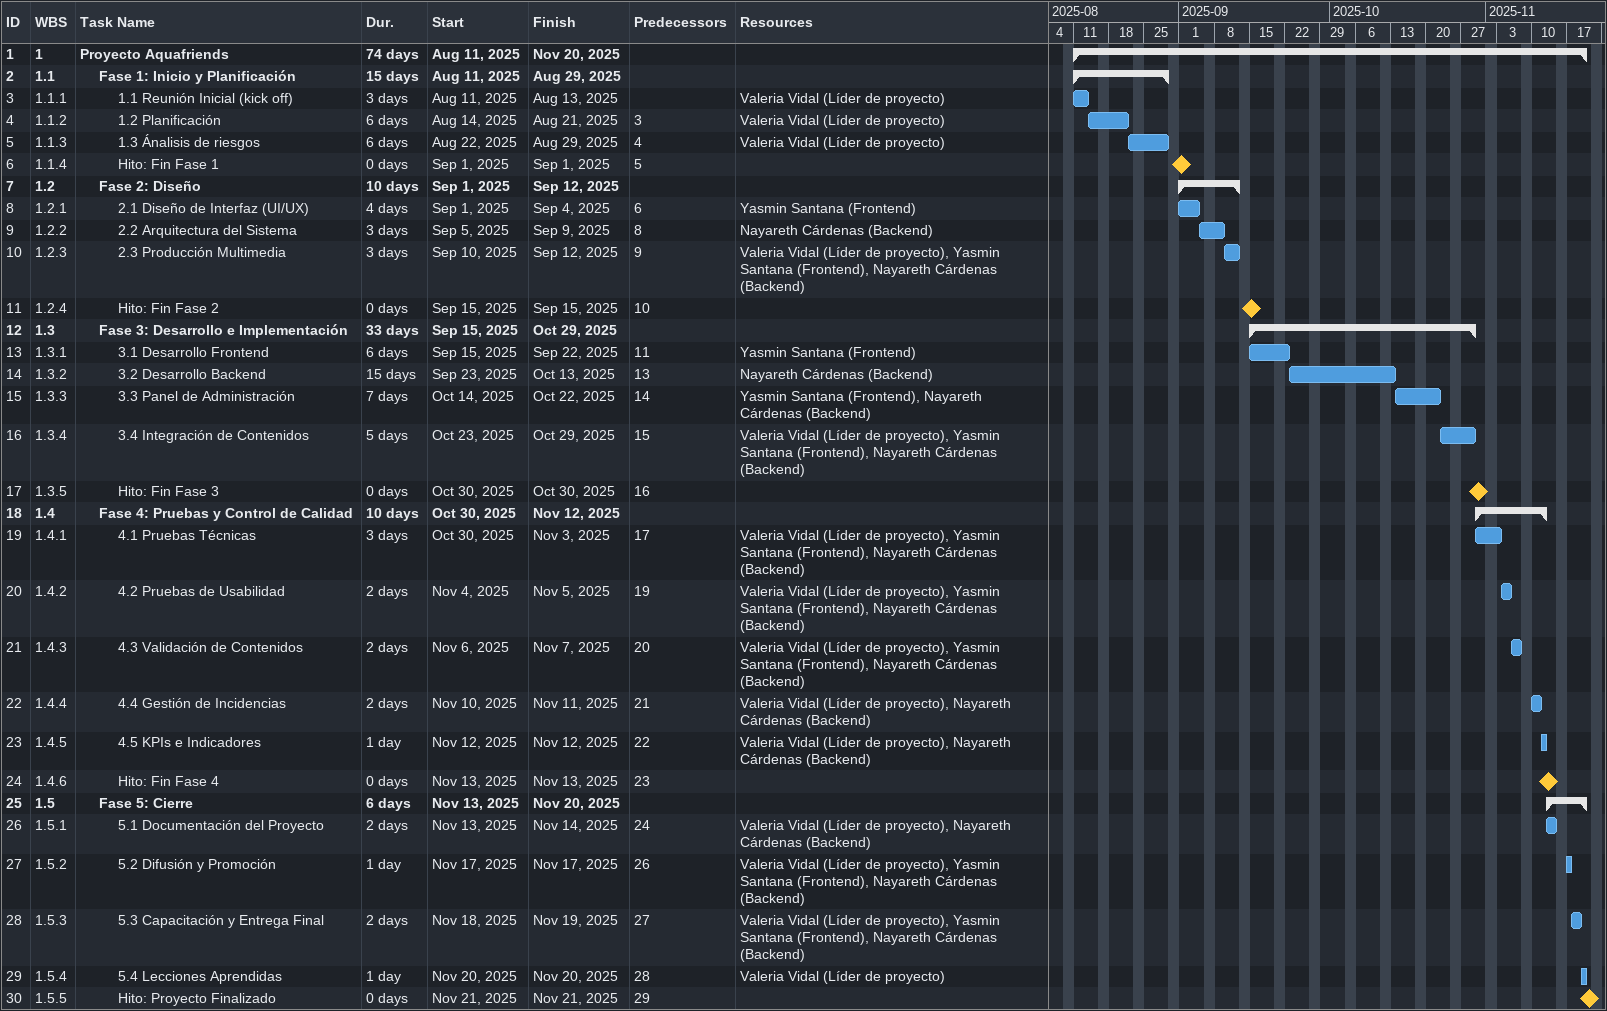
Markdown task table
| ID | WBS | Task | Duration | Start | Finish | Predecessors | Resources |
|---|---|---|---|---|---|---|---|
| 1 | 1 | **Proyecto Aquafriends** | 74d | 2025-08-11 | 2025-11-20 |  |  |
| 2 | 1.1 | **Fase 1: Inicio y Planificación** | 15d | 2025-08-11 | 2025-08-29 |  |  |
| 3 | 1.1.1 | 1.1 Reunión Inicial (kick off) | 3d | 2025-08-11 | 2025-08-13 |  | Valeria Vidal (Líder de proyecto) |
| 4 | 1.1.2 | 1.2 Planificación | 6d | 2025-08-14 | 2025-08-21 | 3 | Valeria Vidal (Líder de proyecto) |
| 5 | 1.1.3 | 1.3 Ánalisis de riesgos | 6d | 2025-08-22 | 2025-08-29 | 4 | Valeria Vidal (Líder de proyecto) |
| 6 | 1.1.4 | Hito: Fin Fase 1 | 0d | 2025-09-01 | 2025-09-01 | 5 |  |
| 7 | 1.2 | **Fase 2: Diseño** | 10d | 2025-09-01 | 2025-09-12 |  |  |
| 8 | 1.2.1 | 2.1 Diseño de Interfaz (UI/UX) | 4d | 2025-09-01 | 2025-09-04 | 6 | Yasmin Santana (Frontend) |
| 9 | 1.2.2 | 2.2 Arquitectura del Sistema | 3d | 2025-09-05 | 2025-09-09 | 8 | Nayareth Cárdenas (Backend) |
| 10 | 1.2.3 | 2.3 Producción Multimedia | 3d | 2025-09-10 | 2025-09-12 | 9 | Valeria Vidal (Líder de proyecto), Yasmin Santana (Frontend), Nayareth Cárdenas (Backend) |
| 11 | 1.2.4 | Hito: Fin Fase 2 | 0d | 2025-09-15 | 2025-09-15 | 10 |  |
| 12 | 1.3 | **Fase 3: Desarrollo e Implementación** | 33d | 2025-09-15 | 2025-10-29 |  |  |
| 13 | 1.3.1 | 3.1 Desarrollo Frontend | 6d | 2025-09-15 | 2025-09-22 | 11 | Yasmin Santana (Frontend) |
| 14 | 1.3.2 | 3.2 Desarrollo Backend | 15d | 2025-09-23 | 2025-10-13 | 13 | Nayareth Cárdenas (Backend) |
| 15 | 1.3.3 | 3.3 Panel de Administración | 7d | 2025-10-14 | 2025-10-22 | 14 | Yasmin Santana (Frontend), Nayareth Cárdenas (Backend) |
| 16 | 1.3.4 | 3.4 Integración de Contenidos | 5d | 2025-10-23 | 2025-10-29 | 15 | Valeria Vidal (Líder de proyecto), Yasmin Santana (Frontend), Nayareth Cárdenas (Backend) |
| 17 | 1.3.5 | Hito: Fin Fase 3 | 0d | 2025-10-30 | 2025-10-30 | 16 |  |
| 18 | 1.4 | **Fase 4: Pruebas y Control de Calidad** | 10d | 2025-10-30 | 2025-11-12 |  |  |
| 19 | 1.4.1 | 4.1 Pruebas Técnicas | 3d | 2025-10-30 | 2025-11-03 | 17 | Valeria Vidal (Líder de proyecto), Yasmin Santana (Frontend), Nayareth Cárdenas (Backend) |
| 20 | 1.4.2 | 4.2 Pruebas de Usabilidad | 2d | 2025-11-04 | 2025-11-05 | 19 | Valeria Vidal (Líder de proyecto), Yasmin Santana (Frontend), Nayareth Cárdenas (Backend) |
| 21 | 1.4.3 | 4.3 Validación de Contenidos | 2d | 2025-11-06 | 2025-11-07 | 20 | Valeria Vidal (Líder de proyecto), Yasmin Santana (Frontend), Nayareth Cárdenas (Backend) |
| 22 | 1.4.4 | 4.4 Gestión de Incidencias | 2d | 2025-11-10 | 2025-11-11 | 21 | Valeria Vidal (Líder de proyecto), Nayareth Cárdenas (Backend) |
| 23 | 1.4.5 | 4.5 KPIs e Indicadores | 1d | 2025-11-12 | 2025-11-12 | 22 | Valeria Vidal (Líder de proyecto), Nayareth Cárdenas (Backend) |
| 24 | 1.4.6 | Hito: Fin Fase 4 | 0d | 2025-11-13 | 2025-11-13 | 23 |  |
| 25 | 1.5 | **Fase 5: Cierre** | 6d | 2025-11-13 | 2025-11-20 |  |  |
| 26 | 1.5.1 | 5.1 Documentación del Proyecto | 2d | 2025-11-13 | 2025-11-14 | 24 | Valeria Vidal (Líder de proyecto), Nayareth Cárdenas (Backend) |
| 27 | 1.5.2 | 5.2 Difusión y Promoción | 1d | 2025-11-17 | 2025-11-17 | 26 | Valeria Vidal (Líder de proyecto), Yasmin Santana (Frontend), Nayareth Cárdenas (Backend) |
| 28 | 1.5.3 | 5.3 Capacitación y Entrega Final | 2d | 2025-11-18 | 2025-11-19 | 27 | Valeria Vidal (Líder de proyecto), Yasmin Santana (Frontend), Nayareth Cárdenas (Backend) |
| 29 | 1.5.4 | 5.4 Lecciones Aprendidas | 1d | 2025-11-20 | 2025-11-20 | 28 | Valeria Vidal (Líder de proyecto) |
| 30 | 1.5.5 | Hito: Proyecto Finalizado | 0d | 2025-11-21 | 2025-11-21 | 29 |  |
